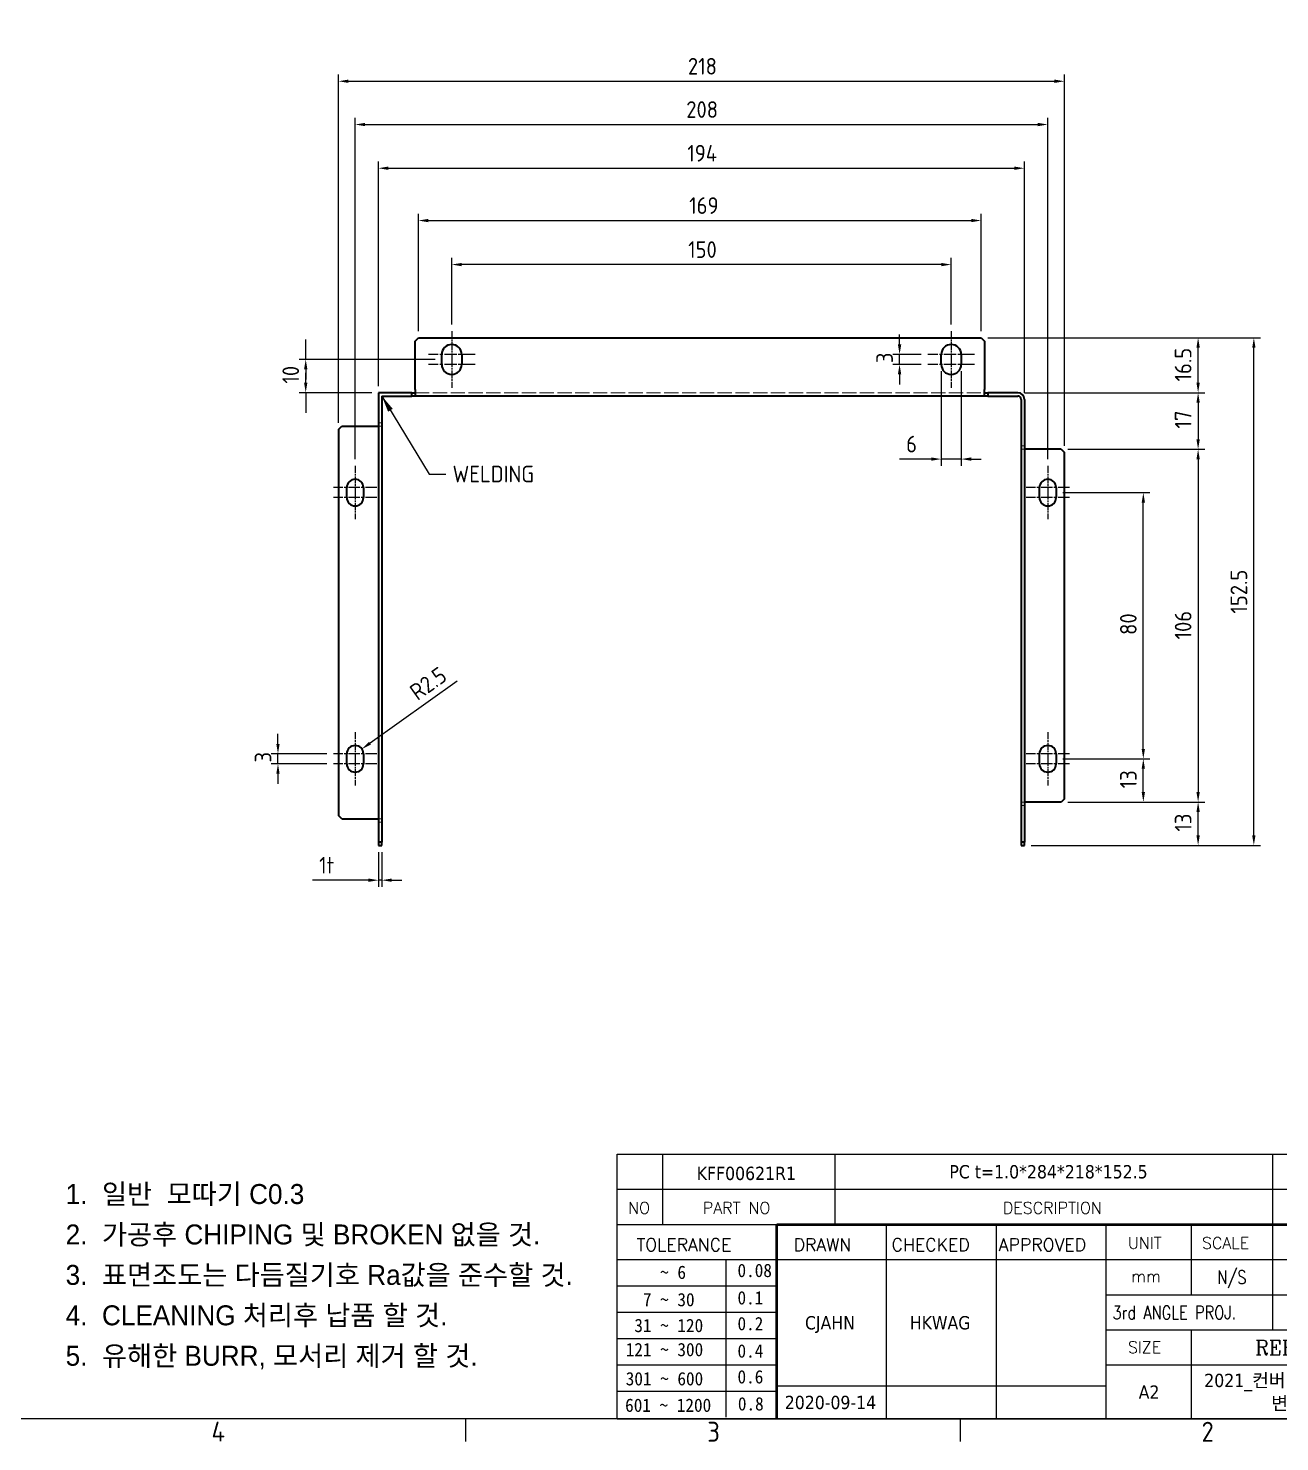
# Model space of a CAD drawing. Header units: millimetres. Extents: x 0 to 1188, y 0 to 840.
# Drawn here: x 611.2 to 987, y 13.1 to 437.8 of the extents above; entities that cross this region are included whole.
import ezdxf
from ezdxf.enums import TextEntityAlignment as Align

# ---------------------------------------------------------------- set-up
doc = ezdxf.new("R2010")
doc.units = ezdxf.units.MM
doc.header["$LTSCALE"] = 2
doc.linetypes.add('CHAIN', pattern=[0.3543, 0.2362, -0.0295, 0.0591, -0.0295])
doc.linetypes.add('DASHED', pattern=[0.2067, 0.1654, -0.0413])
doc.layers.get('0').update_dxf_attribs({"color": 3, "lineweight": 25})
for name, color, linetype, lineweight in [('가려진 것(ISO)', 2, 'DASHED', 18), ('가시적인 것(ISO)', 3, 'Continuous', 40), ('경계(ISO)', 7, 'Continuous', 25), ('기호(ISO)', 5, 'Continuous', 25), ('제목(ISO)', 5, 'Continuous', 50), ('중심 표식(ISO)', 1, 'Continuous', 25), ('치수(ISO)', 2, 'Continuous', 25)]:
    doc.layers.add(name, color=color, linetype=linetype, lineweight=lineweight)
doc.styles.add('HAN_291', font='')
doc.styles.add('ISO Proportional', font='arial.ttf')
doc.styles.add('RC_284', font='ROMANC.shx')
doc.styles.add('RC_287', font='ROMANC.shx')
doc.styles.add('RC_292', font='ROMANC.shx')
doc.styles.add('문자 텍스트_M2B', font='isocp.shx')
doc.styles.add('치수 텍스트_PSTEK_POSCO', font='isocp.shx')
doc.styles.add('텍스트 스타일198', font='tahoma.ttf')
doc.styles.add('텍스트 스타일333', font='ROMANC.shx', dxfattribs={"width": 0.8})
doc.styles.get('HAN_291').set_extended_font_data('GulimChe')
doc.dimstyles.new('치수_PSTEK_POSCO', dxfattribs={"dimscale": 2, "dimtxt": 2.5, "dimasz": 1.5, "dimexe": 1, "dimexo": 1, "dimgap": 1, "dimtad": 1, "dimrnd": 1e-08, "dimdsep": 46, "dimtxsty": '치수 텍스트_PSTEK_POSCO', "dimcen": 0.09, "dimdle": 10, "dimclrd": 7, "dimclre": 7, "dimclrt": 2, "dimadec": 1, "dimazin": 2, "dimtfac": 1, "dimtmove": 0, "dimatfit": 3, "dimfxl": 0, "dimtolj": 1, "dimlwd": -1, "dimlwe": -1, "dimarcsym": 0})
doc.dimstyles.new('치수_PSTEK_POSCO$7', dxfattribs={"dimscale": 2, "dimtxt": 2.5, "dimasz": 2.5, "dimexe": 1, "dimexo": 1, "dimgap": 1, "dimtad": 1, "dimrnd": 1e-08, "dimdsep": 46, "dimtxsty": '치수 텍스트_PSTEK_POSCO', "dimcen": 0.09, "dimdle": 10, "dimclrd": 7, "dimclre": 7, "dimclrt": 2, "dimadec": 1, "dimazin": 2, "dimtfac": 1, "dimtmove": 0, "dimatfit": 3, "dimfxl": 0, "dimtolj": 1, "dimlwd": -1, "dimlwe": -1, "dimarcsym": 0})

# ---------------------------------------------------------------- blocks, each defined once
blk = doc.blocks.new('경계 Default Border')
at = {"layer": '경계(ISO)'}
for p, q in [((371.25, 10), (371.25, 6.6)), ((445.5, 10), (445.5, 6.6))]:
    blk.add_line(p, q, dxfattribs=at)
at = {"layer": '경계(ISO)', "flags": 128}
blk.add_lwpolyline([(10, 10), (10, 410), (584, 410), (584, 10), (10, 10)], dxfattribs=at)
at = {"layer": '경계(ISO)', "color": 2, "char_height": 3, "attachment_point": 7, "style": '문자 텍스트_M2B'}
for s, insert in [('4', (333.1, 6.6)), ('3', (407.54, 6.57)), ('2', (481.75, 6.57))]:
    blk.add_mtext(s, dxfattribs=dict(at, insert=insert))
blk = doc.blocks.new('제목 블록 PSTEK')
at = {"color": 180}
for p, q in [((182.48, 11.79), (182.48, 51.57)), ((182.48, 51.57), (372.48, 51.57)), ((189.27, 51.57), (189.27, 41.01)), ((215.22, 41.01), (215.22, 51.57)), ((280.88, 51.57), (280.88, 41.01)), ((182.48, 46.29), (372.48, 46.29)), ((182.48, 41.01), (206.45, 41.01)), ((222.94, 11.79), (222.94, 41.01)), ((239.43, 11.79), (239.43, 41.01)), ((255.92, 11.79), (255.92, 41.01)), ((268.69, 41.01), (268.69, 30.45)), ((280.88, 41.01), (280.88, 25.17)), ((182.48, 35.73), (206.45, 35.73)), ((198.86, 12.03), (198.86, 35.73)), ((206.45, 35.73), (372.48, 35.73)), ((182.48, 31.78), (206.45, 31.78)), ((255.92, 30.45), (372.48, 30.45)), ((182.48, 27.83), (206.45, 27.83)), ((182.48, 23.88), (206.45, 23.88)), ((255.92, 25.17), (372.48, 25.17)), ((268.69, 25.17), (268.69, 11.79)), ((182.48, 19.93), (206.45, 19.93)), ((255.92, 19.89), (310.09, 19.89)), ((182.48, 15.98), (206.45, 15.98)), ((206.45, 16.74), (255.92, 16.74)), ((182.48, 11.79), (372.48, 11.79))]:
    blk.add_line(p, q, dxfattribs=at)
at = {"color": 7, "lineweight": 50}
for p, q in [((206.45, 11.79), (206.45, 41.01)), ((206.45, 41.01), (372.48, 41.01))]:
    blk.add_line(p, q, dxfattribs=at)
at = {"layer": '제목(ISO)', "lineweight": 18}
blk.add_line((182.48, 35.73), (182.48, 11.79), dxfattribs=at)
at = {"color": 2}
for s, height, style, p in [('NO', 1.742, 'RC_284', (184.14, 42.62)), ('PART NO', 1.742, 'RC_284', (195.34, 42.62)), ('DESCRIPTION', 1.7424, 'RC_284', (240.4, 42.62)), (' TOLERANCE', 1.9, 'RC_287', (184.09, 37.01)), ('DRAWN', 1.9, 'RC_287', (208.98, 37.01)), ('CHECKED', 1.9, 'RC_287', (223.69, 37.01)), ('APPROVED', 1.9, 'RC_287', (239.78, 37.01)), ('UNIT', 1.742, 'RC_284', (259.17, 37.34)), ('SCALE', 1.742, 'RC_284', (270.29, 37.34)), ('    ~ 6', 2, 'HAN_291', (183.77, 32.82)), ('0.08', 2, 'HAN_291', (200.55, 33.1)), ('mm', 1.742, 'RC_284', (259.65, 32.35)), ('  7 ~ 30', 2, 'HAN_291', (183.77, 28.71)), ('0.1', 2, 'HAN_291', (200.55, 28.99)), (' 31 ~ 120', 2, 'HAN_291', (183.77, 24.83)), ('0.2', 2, 'HAN_291', (200.55, 25.11)), ('SIZE', 1.742, 'RC_284', (259.17, 21.69)), ('REFERENCE', 2.178, 'RC_292', (278.27, 21.43)), ('121 ~ 300', 2, 'HAN_291', (183.77, 21.21)), ('0.4', 2, 'HAN_291', (200.55, 21)), ('301 ~ 600', 2, 'HAN_291', (183.77, 16.83)), ('0.6', 2, 'HAN_291', (200.55, 17.12)), ('0.8', 2, 'HAN_291', (200.61, 13.06)), ('601 ~ 1200', 2, 'HAN_291', (183.68, 12.85))]:
    blk.add_text(s, height=height, dxfattribs=dict(at, style=style)).set_placement(p)
at = {"color": 7, "style": '텍스트 스타일333', "width": 0.8}
blk.add_text('N/S', height=2, dxfattribs=at).set_placement((274.78, 33.09), align=Align.MIDDLE_CENTER)
at = {"color": 2, "style": '텍스트 스타일333', "width": 0.8}
blk.add_text('3rd ANGLE PROJ.', height=2, dxfattribs=at).set_placement((256.84, 26.76))
at = {"layer": '제목(ISO)', "color": 7, "style": '텍스트 스타일198'}
for tag, p in [('부품_번호_001', (194.43, 47.68)), ('설명_001', (232.36, 47.92)), ('재질_001', (293.82, 47.93)), ("3._Q'TY_001", (312.71, 47.92)), ('질량\\P3;_001', (350.3, 48.16)), ('1._MODEL_NAME_001', (324.68, 37.39)), ('제목_001', (333.56, 32.12)), ('부품_번호_001', (333.09, 26.81)), ('설계자_001', (210.68, 25.23)), ('점검자_001', (226.43, 25.23)), ('시트_크기_001', (260.79, 14.82)), ('프로젝트_001', (270.63, 16.58)), ('작성_날짜_001', (207.65, 13.27)), ('프로젝트_002', (280.69, 13.15))]:
    blk.add_attdef(tag, p, '', height=2, dxfattribs=at)
for tag, p in [('4._COLOR', (327.68, 48.93)), ('엔지니어링_승인자', (247.67, 26.23)), ('점검_날짜', (231.18, 14.27)), ('엔지니어링_승인_날짜', (247.67, 14.27))]:
    blk.add_attdef(tag, text='', height=2, dxfattribs=at).set_placement(p, align=Align.MIDDLE_CENTER)
blk = doc.blocks.new('*D21')
at = {"layer": 'Defpoints', "color": 0, "transparency": 16777216}
for p in [(738.33, 366.83), (738.33, 346.83), (888.33, 346.83)]:
    blk.add_point(p, dxfattribs=at)
at = {"layer": '치수(ISO)', "color": 7, "transparency": 16777216}
for p, q in [((738.33, 348.83), (738.33, 368.83)), ((885.33, 366.83), (741.33, 366.83)), ((888.33, 348.83), (888.33, 368.83))]:
    blk.add_line(p, q, dxfattribs=at)
for points in [[(741.33, 367.33), (741.33, 366.33), (738.33, 366.83)], [(885.33, 367.33), (885.33, 366.33), (888.33, 366.83)]]:
    blk.add_solid(points, dxfattribs=at)
at = {"layer": '치수(ISO)', "color": 2, "transparency": 16777216, "insert": (809.33, 371.33), "char_height": 5, "attachment_point": 4, "style": '치수 텍스트_PSTEK_POSCO'}
blk.add_mtext('\\A1;150', dxfattribs=at)
blk = doc.blocks.new('*D22')
at = {"layer": 'Defpoints', "color": 0, "transparency": 16777216}
for p in [(897.33, 380.06), (728.33, 344.83), (897.33, 344.83)]:
    blk.add_point(p, dxfattribs=at)
at = {"layer": '치수(ISO)', "color": 7, "transparency": 16777216}
for p, q in [((728.33, 346.83), (728.33, 382.06)), ((731.33, 380.06), (894.33, 380.06)), ((897.33, 346.83), (897.33, 382.06))]:
    blk.add_line(p, q, dxfattribs=at)
for points in [[(731.33, 380.56), (731.33, 379.56), (728.33, 380.06)], [(894.33, 380.56), (894.33, 379.56), (897.33, 380.06)]]:
    blk.add_solid(points, dxfattribs=at)
at = {"layer": '치수(ISO)', "color": 2, "transparency": 16777216, "insert": (809.65, 384.56), "char_height": 5, "attachment_point": 4, "style": '치수 텍스트_PSTEK_POSCO'}
blk.add_mtext('\\A1;169', dxfattribs=at)
blk = doc.blocks.new('*D23')
at = {"layer": 'Defpoints', "color": 0, "transparency": 16777216}
for p in [(910.33, 395.78), (716.33, 328.33), (910.33, 326.33)]:
    blk.add_point(p, dxfattribs=at)
at = {"layer": '치수(ISO)', "color": 7, "transparency": 16777216}
for p, q in [((716.33, 330.33), (716.33, 397.78)), ((719.33, 395.78), (907.33, 395.78)), ((910.33, 328.33), (910.33, 397.78))]:
    blk.add_line(p, q, dxfattribs=at)
for points in [[(719.33, 396.28), (719.33, 395.28), (716.33, 395.78)], [(907.33, 396.28), (907.33, 395.28), (910.33, 395.78)]]:
    blk.add_solid(points, dxfattribs=at)
at = {"layer": '치수(ISO)', "color": 2, "transparency": 16777216, "insert": (809.07, 400.28), "char_height": 5, "attachment_point": 4, "style": '치수 텍스트_PSTEK_POSCO'}
blk.add_mtext('\\A1;194', dxfattribs=at)
blk = doc.blocks.new('*D24')
at = {"layer": 'Defpoints', "color": 0, "transparency": 16777216}
for p in [(922.33, 421.91), (704.33, 317.33), (922.33, 310.33)]:
    blk.add_point(p, dxfattribs=at)
at = {"layer": '치수(ISO)', "color": 7, "transparency": 16777216}
for p, q in [((704.33, 319.33), (704.33, 423.91)), ((707.33, 421.91), (919.33, 421.91)), ((922.33, 312.33), (922.33, 423.91))]:
    blk.add_line(p, q, dxfattribs=at)
for points in [[(707.33, 422.41), (707.33, 421.41), (704.33, 421.91)], [(919.33, 422.41), (919.33, 421.41), (922.33, 421.91)]]:
    blk.add_solid(points, dxfattribs=at)
at = {"layer": '치수(ISO)', "color": 2, "transparency": 16777216, "insert": (809.27, 426.41), "char_height": 5, "attachment_point": 4, "style": '치수 텍스트_PSTEK_POSCO'}
blk.add_mtext('\\A1;218', dxfattribs=at)
blk = doc.blocks.new('*D25')
at = {"layer": 'Defpoints', "color": 0, "transparency": 16777216}
for p in [(921.33, 205.33), (962.47, 205.33), (910.33, 192.33)]:
    blk.add_point(p, dxfattribs=at)
at = {"layer": '치수(ISO)', "color": 7, "transparency": 16777216}
for p, q in [((923.33, 205.33), (964.47, 205.33)), ((962.47, 195.33), (962.47, 202.33)), ((912.33, 192.33), (964.47, 192.33))]:
    blk.add_line(p, q, dxfattribs=at)
for points in [[(961.97, 202.33), (962.97, 202.33), (962.47, 205.33)], [(961.97, 195.33), (962.97, 195.33), (962.47, 192.33)]]:
    blk.add_solid(points, dxfattribs=at)
at = {"layer": '치수(ISO)', "color": 2, "transparency": 16777216, "insert": (957.97, 196.47), "char_height": 5, "attachment_point": 4, "rotation": 90, "style": '치수 텍스트_PSTEK_POSCO'}
blk.add_mtext('\\A1;13', dxfattribs=at)
blk = doc.blocks.new('*D26')
at = {"layer": 'Defpoints', "color": 0, "transparency": 16777216}
for p in [(919.83, 218.33), (946.02, 218.33), (921.33, 205.33)]:
    blk.add_point(p, dxfattribs=at)
at = {"layer": '치수(ISO)', "color": 7, "transparency": 16777216}
for p, q in [((921.83, 218.33), (948.02, 218.33)), ((946.02, 208.33), (946.02, 215.33)), ((923.33, 205.33), (948.02, 205.33))]:
    blk.add_line(p, q, dxfattribs=at)
for points in [[(945.52, 215.33), (946.52, 215.33), (946.02, 218.33)], [(945.52, 208.33), (946.52, 208.33), (946.02, 205.33)]]:
    blk.add_solid(points, dxfattribs=at)
at = {"layer": '치수(ISO)', "color": 2, "transparency": 16777216, "insert": (941.52, 209.47), "char_height": 5, "attachment_point": 4, "rotation": 90, "style": '치수 텍스트_PSTEK_POSCO'}
blk.add_mtext('\\A1;13', dxfattribs=at)
blk = doc.blocks.new('*D27')
at = {"layer": 'Defpoints', "color": 0, "transparency": 16777216}
for p in [(919.83, 298.33), (946.02, 298.33), (919.83, 218.33)]:
    blk.add_point(p, dxfattribs=at)
at = {"layer": '치수(ISO)', "color": 7, "transparency": 16777216}
for p, q in [((921.83, 298.33), (948.02, 298.33)), ((946.02, 221.33), (946.02, 295.33)), ((921.83, 218.33), (948.02, 218.33))]:
    blk.add_line(p, q, dxfattribs=at)
for points in [[(945.52, 295.33), (946.52, 295.33), (946.02, 298.33)], [(945.52, 221.33), (946.52, 221.33), (946.02, 218.33)]]:
    blk.add_solid(points, dxfattribs=at)
at = {"layer": '치수(ISO)', "color": 2, "transparency": 16777216, "insert": (941.52, 255.57), "char_height": 5, "attachment_point": 4, "rotation": 90, "style": '치수 텍스트_PSTEK_POSCO'}
blk.add_mtext('\\A1;80', dxfattribs=at)
blk = doc.blocks.new('*D28')
at = {"layer": 'Defpoints', "color": 0, "transparency": 16777216}
for p in [(921.33, 311.33), (921.33, 205.33), (962.47, 205.33)]:
    blk.add_point(p, dxfattribs=at)
at = {"layer": '치수(ISO)', "color": 7, "transparency": 16777216}
for p, q in [((923.33, 311.33), (964.47, 311.33)), ((962.47, 308.33), (962.47, 208.33)), ((923.33, 205.33), (964.47, 205.33))]:
    blk.add_line(p, q, dxfattribs=at)
for points in [[(961.97, 308.33), (962.97, 308.33), (962.47, 311.33)], [(961.97, 208.33), (962.97, 208.33), (962.47, 205.33)]]:
    blk.add_solid(points, dxfattribs=at)
at = {"layer": '치수(ISO)', "color": 2, "transparency": 16777216, "insert": (957.97, 254.2), "char_height": 5, "attachment_point": 4, "rotation": 90, "style": '치수 텍스트_PSTEK_POSCO'}
blk.add_mtext('\\A1;106', dxfattribs=at)
blk = doc.blocks.new('*D29')
at = {"layer": 'Defpoints', "color": 0, "transparency": 16777216}
for p in [(908.33, 328.33), (921.33, 311.33), (962.47, 311.33)]:
    blk.add_point(p, dxfattribs=at)
at = {"layer": '치수(ISO)', "color": 7, "transparency": 16777216}
for p, q in [((910.33, 328.33), (964.47, 328.33)), ((962.47, 325.33), (962.47, 314.33)), ((923.33, 311.33), (964.47, 311.33))]:
    blk.add_line(p, q, dxfattribs=at)
for points in [[(961.97, 325.33), (962.97, 325.33), (962.47, 328.33)], [(961.97, 314.33), (962.97, 314.33), (962.47, 311.33)]]:
    blk.add_solid(points, dxfattribs=at)
at = {"layer": '치수(ISO)', "color": 2, "transparency": 16777216, "insert": (957.97, 317.58), "char_height": 5, "attachment_point": 4, "rotation": 90, "style": '치수 텍스트_PSTEK_POSCO'}
blk.add_mtext('\\A1;17', dxfattribs=at)
blk = doc.blocks.new('*D30')
at = {"layer": 'Defpoints', "color": 0, "transparency": 16777216}
for p in [(897.33, 344.83), (962.47, 344.83), (908.33, 328.33)]:
    blk.add_point(p, dxfattribs=at)
at = {"layer": '치수(ISO)', "color": 7, "transparency": 16777216}
for p, q in [((899.33, 344.83), (964.47, 344.83)), ((962.47, 331.33), (962.47, 341.83)), ((910.33, 328.33), (964.47, 328.33))]:
    blk.add_line(p, q, dxfattribs=at)
for points in [[(961.97, 341.83), (962.97, 341.83), (962.47, 344.83)], [(961.97, 331.33), (962.97, 331.33), (962.47, 328.33)]]:
    blk.add_solid(points, dxfattribs=at)
at = {"layer": '치수(ISO)', "color": 2, "transparency": 16777216, "insert": (957.97, 331.72), "char_height": 5, "attachment_point": 4, "rotation": 90, "style": '치수 텍스트_PSTEK_POSCO'}
blk.add_mtext('\\A1;16.5', dxfattribs=at)
blk = doc.blocks.new('*D31')
at = {"layer": 'Defpoints', "color": 0, "transparency": 16777216}
for p in [(694.49, 338.33), (735.33, 338.33), (716.33, 328.33)]:
    blk.add_point(p, dxfattribs=at)
at = {"layer": '치수(ISO)', "color": 7, "transparency": 16777216}
for p, q in [((694.49, 341.33), (694.49, 344.33)), ((694.49, 338.33), (694.49, 341.33)), ((733.33, 338.33), (692.49, 338.33)), ((694.49, 335.33), (694.49, 332.33)), ((694.49, 331.33), (694.49, 334.33)), ((714.33, 328.33), (692.49, 328.33)), ((694.49, 328.33), (694.49, 325.33)), ((694.49, 325.33), (694.49, 322.33))]:
    blk.add_line(p, q, dxfattribs=at)
for points in [[(693.99, 335.33), (694.99, 335.33), (694.49, 338.33)], [(693.99, 331.33), (694.99, 331.33), (694.49, 328.33)]]:
    blk.add_solid(points, dxfattribs=at)
at = {"layer": '치수(ISO)', "color": 2, "transparency": 16777216, "insert": (689.99, 331.07), "char_height": 5, "attachment_point": 4, "rotation": 90, "style": '치수 텍스트_PSTEK_POSCO'}
blk.add_mtext('\\A1;10', dxfattribs=at)
blk = doc.blocks.new('*D32')
at = {"layer": 'Defpoints', "color": 0, "transparency": 16777216}
for p in [(897.33, 344.83), (979.21, 344.83), (910.33, 192.33)]:
    blk.add_point(p, dxfattribs=at)
at = {"layer": '치수(ISO)', "color": 7, "transparency": 16777216}
for p, q in [((899.33, 344.83), (981.21, 344.83)), ((979.21, 195.33), (979.21, 341.83)), ((912.33, 192.33), (981.21, 192.33))]:
    blk.add_line(p, q, dxfattribs=at)
for points in [[(978.71, 341.83), (979.71, 341.83), (979.21, 344.83)], [(978.71, 195.33), (979.71, 195.33), (979.21, 192.33)]]:
    blk.add_solid(points, dxfattribs=at)
at = {"layer": '치수(ISO)', "color": 2, "transparency": 16777216, "insert": (974.71, 261.97), "char_height": 5, "attachment_point": 4, "rotation": 90, "style": '치수 텍스트_PSTEK_POSCO'}
blk.add_mtext('\\A1;152.5', dxfattribs=at)
blk = doc.blocks.new('주석-STS 판금')
at = {"layer": '기호(ISO)', "color": 2, "insert": (-40.78, 13.83), "char_height": 3, "width": 104.0081, "attachment_point": 1, "line_spacing_factor": 1.214608, "style": 'ISO Proportional'}
blk.add_mtext('\\f굴림|b0|i0;\\H3.0000;1.  일반  모따기 C0.3\\P2.  가공후 CHIPING 및 BROKEN 없을 것.\\P3.  표면조도는 다듬질기호 Ra값을 준수할 것.\\P4.  CLEANING 처리후 납품 할 것.\\P5.  유해한 BURR, 모서리 제거 할 것.', dxfattribs=at)
blk = doc.blocks.new('*D35')
at = {"layer": 'Defpoints', "color": 0, "transparency": 16777216}
for p in [(686.16, 219.83), (702.83, 219.83), (702.83, 216.83)]:
    blk.add_point(p, dxfattribs=at)
at = {"layer": '치수(ISO)', "color": 7, "transparency": 16777216}
for p, q in [((686.16, 222.83), (686.16, 225.83)), ((700.83, 219.83), (684.16, 219.83)), ((700.83, 216.83), (684.16, 216.83)), ((686.16, 216.83), (686.16, 219.83)), ((686.16, 213.83), (686.16, 210.83))]:
    blk.add_line(p, q, dxfattribs=at)
for points in [[(685.66, 222.83), (686.66, 222.83), (686.16, 219.83)], [(685.66, 213.83), (686.66, 213.83), (686.16, 216.83)]]:
    blk.add_solid(points, dxfattribs=at)
at = {"layer": '치수(ISO)', "color": 2, "transparency": 16777216, "insert": (681.66, 217.22), "char_height": 5, "attachment_point": 4, "rotation": 90, "style": '치수 텍스트_PSTEK_POSCO'}
blk.add_mtext('\\A1;3', dxfattribs=at)
blk = doc.blocks.new('*D36')
at = {"layer": 'Defpoints', "color": 0, "transparency": 16777216}
for p in [(711.37, 221.28), (709.33, 219.83)]:
    blk.add_point(p, dxfattribs=at)
at = {"layer": '치수(ISO)', "color": 7, "transparency": 16777216}
blk.add_line((740, 241.65), (713.81, 223.01), dxfattribs=at)
blk.add_solid([(713.52, 223.42), (714.1, 222.61), (711.37, 221.28)], dxfattribs=at)
at = {"layer": '치수(ISO)', "color": 2, "transparency": 16777216, "insert": (726.63, 237.66), "char_height": 5, "attachment_point": 4, "rotation": 35.4369, "style": '치수 텍스트_PSTEK_POSCO'}
blk.add_mtext('\\A1;R2.5', dxfattribs=at)
blk = doc.blocks.new('*D37')
at = {"layer": 'Defpoints', "color": 0, "transparency": 16777216}
for p in [(716.33, 192.33), (717.33, 192.33), (717.33, 181.86)]:
    blk.add_point(p, dxfattribs=at)
at = {"layer": '치수(ISO)', "color": 7, "transparency": 16777216}
for p, q in [((716.33, 190.33), (716.33, 179.86)), ((717.33, 190.33), (717.33, 179.86)), ((713.33, 181.86), (696.52, 181.86)), ((717.33, 181.86), (716.33, 181.86)), ((720.33, 181.86), (723.33, 181.86))]:
    blk.add_line(p, q, dxfattribs=at)
for points in [[(713.33, 182.36), (713.33, 181.36), (716.33, 181.86)], [(720.33, 182.36), (720.33, 181.36), (717.33, 181.86)]]:
    blk.add_solid(points, dxfattribs=at)
at = {"layer": '치수(ISO)', "color": 2, "transparency": 16777216, "insert": (698.52, 186.36), "char_height": 5, "attachment_point": 4, "style": '치수 텍스트_PSTEK_POSCO'}
blk.add_mtext('\\A1;1t', dxfattribs=at)
blk = doc.blocks.new('*D38')
at = {"layer": 'Defpoints', "color": 0, "transparency": 16777216}
for p in [(885.33, 336.83), (891.33, 336.83), (891.33, 308.39)]:
    blk.add_point(p, dxfattribs=at)
at = {"layer": '치수(ISO)', "color": 7, "transparency": 16777216}
for p, q in [((885.33, 334.83), (885.33, 306.39)), ((891.33, 334.83), (891.33, 306.39)), ((882.33, 308.39), (872.79, 308.39)), ((891.33, 308.39), (885.33, 308.39)), ((894.33, 308.39), (897.33, 308.39))]:
    blk.add_line(p, q, dxfattribs=at)
for points in [[(882.33, 308.89), (882.33, 307.89), (885.33, 308.39)], [(894.33, 308.89), (894.33, 307.89), (891.33, 308.39)]]:
    blk.add_solid(points, dxfattribs=at)
at = {"layer": '치수(ISO)', "color": 2, "transparency": 16777216, "insert": (874.79, 312.89), "char_height": 5, "attachment_point": 4, "style": '치수 텍스트_PSTEK_POSCO'}
blk.add_mtext('\\A1;6', dxfattribs=at)
blk = doc.blocks.new('*D39')
at = {"layer": 'Defpoints', "color": 0, "transparency": 16777216}
for p in [(872.82, 339.83), (881.33, 339.83), (881.33, 336.83)]:
    blk.add_point(p, dxfattribs=at)
at = {"layer": '치수(ISO)', "color": 7, "transparency": 16777216}
for p, q in [((872.82, 342.83), (872.82, 345.83)), ((879.33, 339.83), (870.82, 339.83)), ((872.82, 336.83), (872.82, 339.83)), ((879.33, 336.83), (870.82, 336.83)), ((872.82, 333.83), (872.82, 330.83))]:
    blk.add_line(p, q, dxfattribs=at)
for points in [[(872.32, 342.83), (873.32, 342.83), (872.82, 339.83)], [(872.32, 333.83), (873.32, 333.83), (872.82, 336.83)]]:
    blk.add_solid(points, dxfattribs=at)
at = {"layer": '치수(ISO)', "color": 2, "transparency": 16777216, "insert": (868.32, 337.22), "char_height": 5, "attachment_point": 4, "rotation": 90, "style": '치수 텍스트_PSTEK_POSCO'}
blk.add_mtext('\\A1;3', dxfattribs=at)
blk = doc.blocks.new('*D40')
at = {"layer": 'Defpoints', "color": 0, "transparency": 16777216}
for p in [(917.33, 408.91), (709.33, 306.33), (917.33, 306.33)]:
    blk.add_point(p, dxfattribs=at)
at = {"layer": '치수(ISO)', "color": 7, "transparency": 16777216}
for p, q in [((709.33, 308.33), (709.33, 410.91)), ((712.33, 408.91), (914.33, 408.91)), ((917.33, 308.33), (917.33, 410.91))]:
    blk.add_line(p, q, dxfattribs=at)
for points in [[(712.33, 409.41), (712.33, 408.41), (709.33, 408.91)], [(914.33, 409.41), (914.33, 408.41), (917.33, 408.91)]]:
    blk.add_solid(points, dxfattribs=at)
at = {"layer": '치수(ISO)', "color": 2, "transparency": 16777216, "insert": (808.77, 413.41), "char_height": 5, "attachment_point": 4, "style": '치수 텍스트_PSTEK_POSCO'}
blk.add_mtext('\\A1;208', dxfattribs=at)

msp = doc.modelspace()

# ---------------------------------------------------------------- linework, layer by layer
at = {"layer": '가려진 것(ISO)', "ltscale": 12.926343}
msp.add_line((727.332, 328.326), (898.332, 328.326), dxfattribs=at)
at = {"layer": '가려진 것(ISO)', "ltscale": 0.952248}
for p, q in [((716.332, 319.326), (717.332, 319.326)), ((716.332, 318.326), (717.332, 318.326)), ((910.332, 312.326), (909.332, 312.326)), ((910.332, 311.326), (909.332, 311.326)), ((910.332, 205.326), (909.332, 205.326)), ((910.332, 204.326), (909.332, 204.326)), ((716.332, 200.326), (717.332, 200.326)), ((716.332, 199.326), (717.332, 199.326))]:
    msp.add_line(p, q, dxfattribs=at)
at = {"layer": '가시적인 것(ISO)'}
for p, q in [((727.332, 343.826), (728.332, 344.826)), ((728.332, 344.826), (897.332, 344.826)), ((897.332, 344.826), (898.332, 343.826)), ((727.332, 329.326), (727.332, 343.826)), ((735.332, 336.826), (735.332, 339.826)), ((741.332, 339.826), (741.332, 336.826)), ((885.332, 336.826), (885.332, 339.826)), ((891.332, 339.826), (891.332, 336.826)), ((898.332, 343.826), (898.332, 329.326)), ((726.332, 328.326), (716.332, 328.326)), ((716.332, 328.326), (716.332, 193.326)), ((717.332, 327.326), (717.332, 193.326)), ((717.332, 327.326), (726.332, 327.326)), ((726.332, 327.326), (726.332, 328.326)), ((726.332, 328.326), (727.332, 328.326)), ((727.332, 327.326), (726.332, 327.326)), ((727.332, 329.326), (727.332, 327.326)), ((898.332, 327.326), (727.332, 327.326)), ((898.332, 327.326), (898.332, 329.326)), ((898.332, 328.326), (899.332, 328.326)), ((899.332, 327.326), (898.332, 327.326)), ((908.332, 328.326), (899.332, 328.326)), ((899.332, 328.326), (899.332, 327.326)), ((899.332, 327.326), (908.332, 327.326)), ((909.332, 326.326), (909.332, 193.326)), ((910.332, 326.326), (910.332, 193.326)), ((704.332, 317.326), (705.332, 318.326)), ((704.332, 317.326), (704.332, 201.326)), ((705.332, 318.326), (715.332, 318.326)), ((715.332, 318.326), (716.332, 318.326)), ((911.332, 311.326), (910.332, 311.326)), ((921.332, 311.326), (911.332, 311.326)), ((921.332, 311.326), (922.332, 310.326)), ((922.332, 206.326), (922.332, 310.326)), ((706.832, 296.826), (706.832, 299.826)), ((711.832, 299.826), (711.832, 296.826)), ((914.832, 296.826), (914.832, 299.826)), ((919.832, 299.826), (919.832, 296.826)), ((706.832, 216.826), (706.832, 219.826)), ((711.832, 219.826), (711.832, 216.826)), ((914.832, 216.826), (914.832, 219.826)), ((919.832, 219.826), (919.832, 216.826)), ((911.332, 205.326), (910.332, 205.326)), ((921.332, 205.326), (911.332, 205.326)), ((922.332, 206.326), (921.332, 205.326)), ((705.332, 200.326), (704.332, 201.326)), ((705.332, 200.326), (715.332, 200.326)), ((715.332, 200.326), (716.332, 200.326)), ((717.332, 193.326), (716.332, 193.326)), ((716.332, 193.326), (716.332, 192.326)), ((716.332, 192.326), (717.332, 192.326)), ((717.332, 192.326), (717.332, 193.326)), ((910.332, 193.326), (909.332, 193.326)), ((909.332, 193.326), (909.332, 192.326)), ((909.332, 192.326), (910.332, 192.326)), ((910.332, 192.326), (910.332, 193.326))]:
    msp.add_line(p, q, dxfattribs=at)
for centre, radius, start, end in [((738.332, 339.826), 3, 0, 180), ((888.332, 339.826), 3, 0, 180), ((738.332, 336.826), 3, 180, 0), ((888.332, 336.826), 3, 180, 0), ((908.332, 326.326), 2, 0, 90), ((908.332, 326.326), 1, 0, 90), ((709.332, 299.826), 2.5, 0, 180), ((917.332, 299.826), 2.5, 0, 180), ((709.332, 296.826), 2.5, 180, 0), ((917.332, 296.826), 2.5, 180, 0), ((709.332, 219.826), 2.5, 0, 180), ((917.332, 219.826), 2.5, 0, 180), ((709.332, 216.826), 2.5, 180, 0), ((917.332, 216.826), 2.5, 180, 0)]:
    msp.add_arc(centre, radius, start, end, dxfattribs=at)
at = {"layer": '중심 표식(ISO)', "linetype": 'CHAIN', "ltscale": 4.722531}
for p, q in [((738.332, 346.826), (738.332, 338.326)), ((888.332, 346.826), (888.332, 338.326)), ((738.332, 338.326), (738.332, 329.826)), ((888.332, 338.326), (888.332, 329.826))]:
    msp.add_line(p, q, dxfattribs=at)
at = {"layer": '중심 표식(ISO)', "linetype": 'CHAIN', "ltscale": 7.778352}
for p, q in [((745.332, 339.826), (731.332, 339.826)), ((895.332, 339.826), (881.332, 339.826)), ((745.332, 336.826), (731.332, 336.826)), ((895.332, 336.826), (881.332, 336.826))]:
    msp.add_line(p, q, dxfattribs=at)
at = {"layer": '중심 표식(ISO)', "linetype": 'CHAIN', "ltscale": 4.44473}
for p, q in [((709.332, 306.326), (709.332, 298.326)), ((917.332, 306.326), (917.332, 298.326)), ((709.332, 298.326), (709.332, 290.326)), ((917.332, 298.326), (917.332, 290.326)), ((709.332, 226.326), (709.332, 218.326)), ((917.332, 226.326), (917.332, 218.326)), ((709.332, 218.326), (709.332, 210.326)), ((917.332, 218.326), (917.332, 210.326))]:
    msp.add_line(p, q, dxfattribs=at)
at = {"layer": '중심 표식(ISO)', "linetype": 'CHAIN', "ltscale": 7.222748}
for p, q in [((715.832, 299.826), (702.832, 299.826)), ((923.832, 299.826), (910.832, 299.826)), ((715.832, 296.826), (702.832, 296.826)), ((923.832, 296.826), (910.832, 296.826)), ((715.832, 219.826), (702.832, 219.826)), ((715.832, 216.826), (702.832, 216.826)), ((923.832, 219.826), (910.832, 219.826)), ((923.832, 216.826), (910.832, 216.826))]:
    msp.add_line(p, q, dxfattribs=at)

# ---------------------------------------------------------------- block references
at = {"xscale": 2, "yscale": 2, "zscale": 2}
for name, p in [('경계 Default Border', (0, 0)), ('주석-STS 판금', (703.957, 62.907))]:
    msp.add_blockref(name, p, dxfattribs=at)
ref = msp.add_blockref('제목 블록 PSTEK', (423.048, -3.582), dxfattribs=dict(xscale=2, yscale=2, zscale=2))
ref.add_attrib('설계자_001', 'CJAHN', (844.413, 46.884), dxfattribs={"layer": '제목(ISO)', "color": 7, "height": 4, "style": '텍스트 스타일198'})
ref.add_attrib('점검자_001', 'HKWAG', (875.905, 46.887), dxfattribs={"layer": '제목(ISO)', "color": 7, "height": 4, "style": '텍스트 스타일198'})
ref.add_attrib('프로젝트_001', '2021_컨버터_DC 750W 기구물', (964.316, 29.571), dxfattribs={"layer": '제목(ISO)', "color": 7, "height": 4, "style": '텍스트 스타일198'})
ref.add_attrib('시트_크기_001', 'A2', (944.628, 26.053), dxfattribs={"layer": '제목(ISO)', "color": 7, "height": 4, "style": '텍스트 스타일198'})
ref.add_attrib('작성_날짜_001', '2020-09-14', (838.35, 22.95), dxfattribs={"layer": '제목(ISO)', "color": 7, "height": 4, "style": '텍스트 스타일198'})
ref.add_attrib('설명_001', 'PC t=1.0*284*218*152.5', (887.767, 92.263), dxfattribs={"layer": '제목(ISO)', "color": 7, "height": 4, "style": '텍스트 스타일198'})
ref.add_attrib('부품_번호_001', 'KFF00621R1', (811.901, 91.778), dxfattribs={"layer": '제목(ISO)', "color": 7, "height": 4, "style": '텍스트 스타일198'})
ref.add_attrib('프로젝트_002', '변경 프로젝트', (984.438, 22.718), dxfattribs={"layer": '제목(ISO)', "color": 7, "height": 4, "style": '텍스트 스타일198'})

# ---------------------------------------------------------------- texts
at = {"layer": '기호(ISO)', "color": 2, "insert": (738.588, 303.891), "char_height": 5, "width": 28.8975, "attachment_point": 4, "style": '치수 텍스트_PSTEK_POSCO'}
msp.add_mtext('{\\fISOCP|b0|i0;\\H5.0000;WELDING}', dxfattribs=at)

# ---------------------------------------------------------------- dimensions: what is measured, and where the dimension line sits
at = {"layer": '치수(ISO)', "color": 7}
for base, p1, p2, angle, override, picture, middle in [((922.332, 421.912), (704.332, 317.326), (922.332, 310.326), 180, {"dimdec": 2, "dimtp": 0, "dimtm": 0, "dimtdec": 2, "dimtofl": 0, "dimatfit": 1}, '*D24', (813.332, 421.912)), ((917.332, 408.906), (709.332, 306.326), (917.332, 306.326), 180, {"dimdec": 2, "dimtp": 0, "dimtm": 0, "dimtdec": 2, "dimtofl": 0, "dimatfit": 1}, '*D40', (813.332, 408.906)), ((910.332, 395.785), (716.332, 328.326), (910.332, 326.326), 180, {"dimdec": 2, "dimtp": 0, "dimtm": 0, "dimtdec": 2, "dimtofl": 0, "dimatfit": 1}, '*D23', (813.332, 395.785)), ((897.332, 380.057), (728.332, 344.826), (897.332, 344.826), 180, {"dimdec": 2, "dimtp": 0, "dimtm": 0, "dimtdec": 2, "dimtofl": 0, "dimatfit": 1}, '*D22', (813.832, 380.057)), ((738.332, 366.826), (888.332, 346.826), (738.332, 346.826), 180, {"dimdec": 2, "dimtp": 0, "dimtm": 0, "dimtdec": 2, "dimtofl": 0, "dimatfit": 1}, '*D21', (813.332, 366.826)), ((694.491, 338.326), (716.332, 328.326), (735.332, 338.326), 90, {"dimdec": 2, "dimtp": 0, "dimtm": 0, "dimtdec": 2, "dimtofl": 0, "dimatfit": 1}, '*D31', (694.491, 333.326)), ((872.817, 339.826), (881.332, 336.826), (881.332, 339.826), 90, {"dimdec": 2, "dimtp": 0, "dimtm": 0, "dimtdec": 2, "dimtofl": 1, "dimatfit": 1}, '*D39', (872.817, 338.326)), ((962.469, 344.826), (908.332, 328.326), (897.332, 344.826), 90, {"dimdec": 2, "dimtp": 0, "dimtm": 0, "dimtdec": 2, "dimtofl": 0, "dimatfit": 1}, '*D30', (962.469, 336.576)), ((979.209, 344.826), (910.332, 192.326), (897.332, 344.826), 90, {"dimdec": 2, "dimtp": 0, "dimtm": 0, "dimtdec": 2, "dimtofl": 0, "dimatfit": 1}, '*D32', (979.209, 268.576)), ((962.469, 311.326), (908.332, 328.326), (921.332, 311.326), 90, {"dimdec": 2, "dimtp": 0, "dimtm": 0, "dimtdec": 2, "dimtofl": 0, "dimatfit": 1}, '*D29', (962.469, 319.826)), ((962.469, 205.326), (921.332, 311.326), (921.332, 205.326), 90, {"dimdec": 2, "dimtp": 0, "dimtm": 0, "dimtdec": 2, "dimtofl": 0, "dimatfit": 1}, '*D28', (962.469, 258.326)), ((946.016, 298.326), (919.832, 218.326), (919.832, 298.326), 90, {"dimdec": 2, "dimtp": 0, "dimtm": 0, "dimtdec": 2, "dimtofl": 0, "dimatfit": 1}, '*D27', (946.016, 258.326)), ((686.159, 219.826), (702.832, 216.826), (702.832, 219.826), 90, {"dimdec": 2, "dimtp": 0, "dimtm": 0, "dimtdec": 2, "dimtofl": 1, "dimatfit": 1}, '*D35', (686.159, 218.326)), ((946.016, 218.326), (921.332, 205.326), (919.832, 218.326), 90, {"dimdec": 2, "dimtp": 0, "dimtm": 0, "dimtdec": 2, "dimtofl": 0, "dimatfit": 1}, '*D26', (946.016, 211.826)), ((962.469, 205.326), (910.332, 192.326), (921.332, 205.326), 90, {"dimdec": 2, "dimtp": 0, "dimtm": 0, "dimtdec": 2, "dimtofl": 0, "dimatfit": 1}, '*D25', (962.469, 198.826))]:
    dim = msp.add_linear_dim(base=base, p1=p1, p2=p2, angle=angle, dimstyle='치수_PSTEK_POSCO', override=override, dxfattribs=at)
    dim.commit()
    dim.dimension.update_dxf_attribs({"geometry": picture, "text_midpoint": middle, "dimtype": 160})
dim = msp.add_linear_dim(base=(891.332, 308.389), p1=(885.332, 336.826), p2=(891.332, 336.826), dimstyle='치수_PSTEK_POSCO', override={"dimdec": 2, "dimtp": 0, "dimtm": 0, "dimtdec": 2, "dimtofl": 1, "dimatfit": 1}, dxfattribs=at)
dim.commit()
dim.dimension.update_dxf_attribs({"geometry": '*D38', "text_midpoint": (876.059, 308.389), "dimtype": 160})
dim = msp.add_radius_dim(center=(709.332, 219.826), mpoint=(711.369, 221.276), dimstyle='치수_PSTEK_POSCO', override={"dimdec": 2, "dimcen": 0, "dimtp": 0, "dimtm": 0, "dimtdec": 2, "dimtofl": 0}, dxfattribs=at)
dim.commit()
dim.dimension.update_dxf_attribs({"geometry": '*D36', "text_midpoint": (733.803, 237.24), "dimtype": 164})
dim = msp.add_linear_dim(base=(717.332, 181.856), p1=(716.332, 192.326), p2=(717.332, 192.326), angle=180, text='<>t', dimstyle='치수_PSTEK_POSCO', override={"dimdec": 2, "dimtp": 0, "dimtm": 0, "dimtdec": 2, "dimtofl": 1, "dimatfit": 1}, dxfattribs=at)
dim.commit()
dim.dimension.update_dxf_attribs({"geometry": '*D37', "text_midpoint": (700.52, 181.856), "dimtype": 160})

# ---------------------------------------------------------------- leaders
at = {"layer": '기호(ISO)', "color": 7, "annotation_type": 0, "has_hookline": 1, "hookline_direction": 0, "text_width": 27.332}
msp.add_leader([(717.332, 327.326), (731.588, 303.891), (736.588, 303.891)], dimstyle='치수_PSTEK_POSCO$7', override={"dimtad": 0}, dxfattribs=at)

doc.saveas('drawing.dxf')
